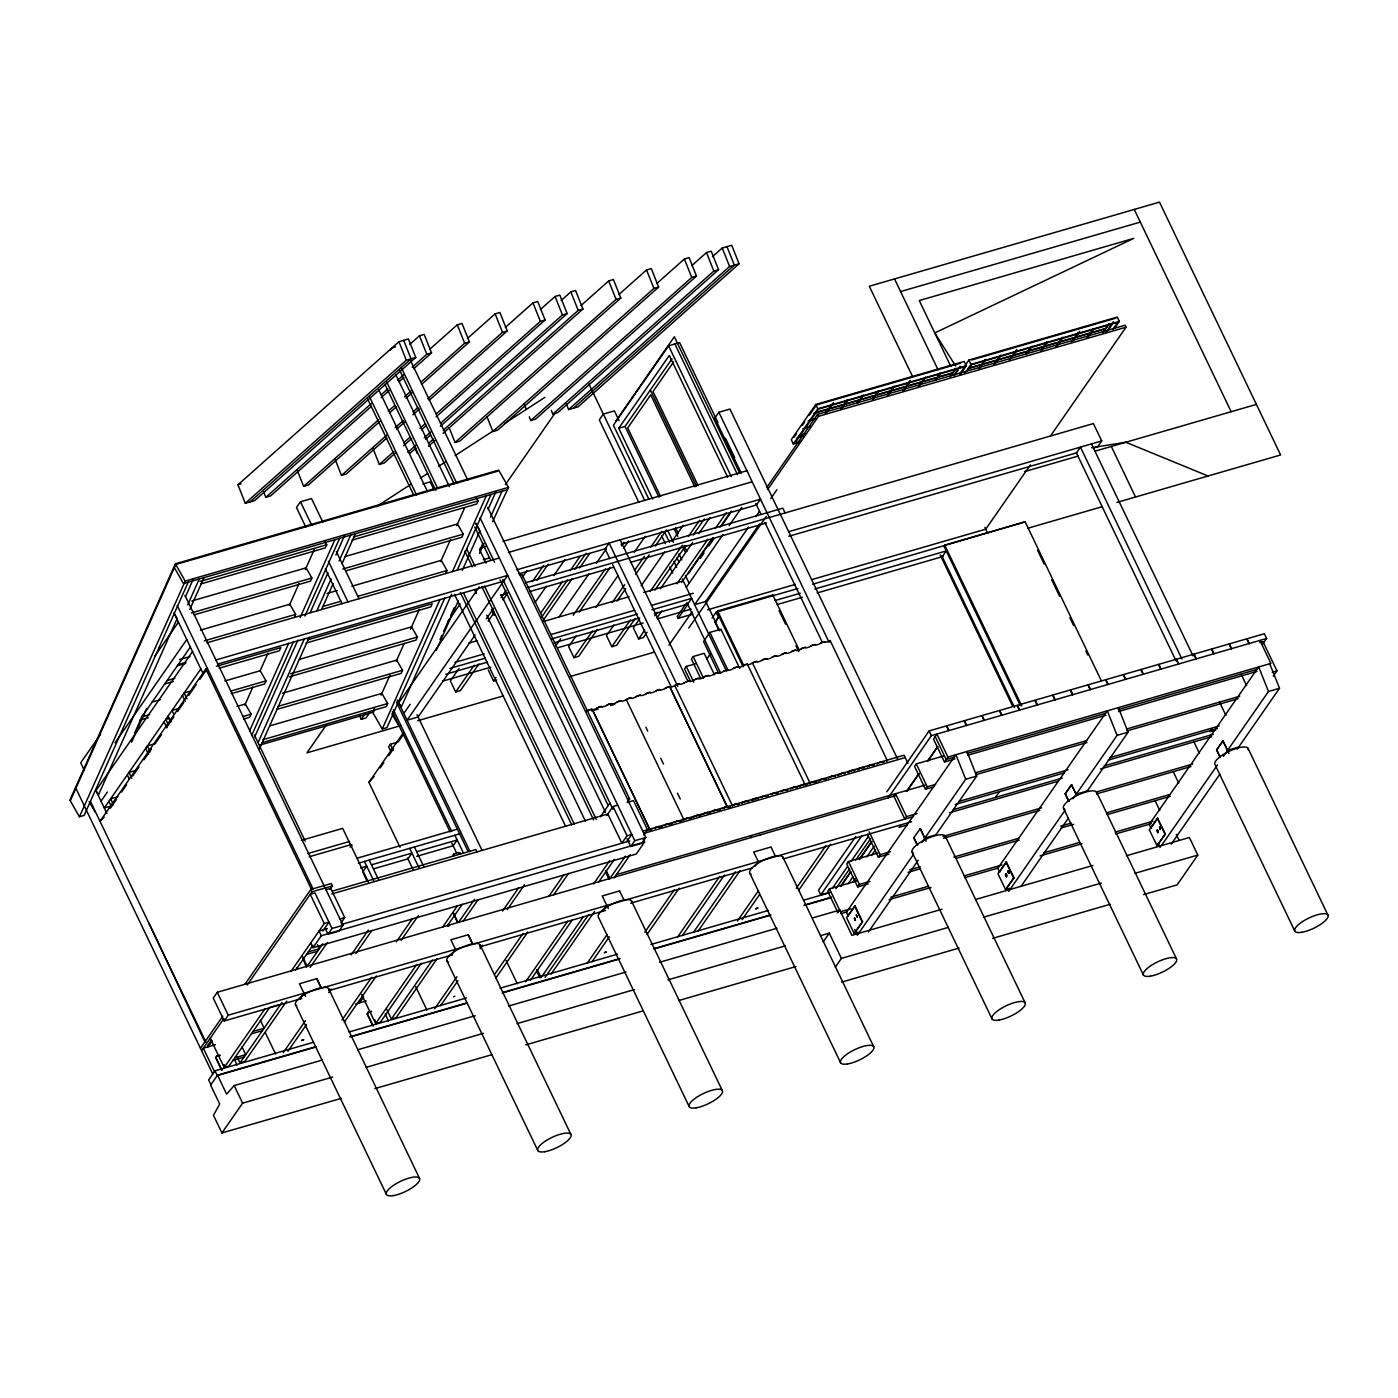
<?xml version="1.0" encoding="UTF-8"?>
<svg xmlns="http://www.w3.org/2000/svg" width="1398" height="1398" viewBox="0 0 1398 1398"><rect width="100%" height="100%" fill="white"/><g stroke="black" fill="none" stroke-linecap="round" stroke-linejoin="round"><path stroke-width="1.5" d="M375.415 1021.099L374.734 1019.754M296.935 968.22L296.97 969.286L296.726 968.29M457.391 922.296L453.267 913.034M599.707 881.037L599.899 880.95M608.899 878.538L605.631 870.744M760.355 834.833L760.372 834.99M1159.571 826.9L1160.025 829.538L1160.235 826.969M306.075 965.703L306.162 966.63L302.824 958.504M448.478 925.563L448.321 924.34M750.936 837.35L751.163 836.633M221.758 1070.291L215.851 1057.971L216.585 1056.276L220.133 1055.245M215.851 1057.971L216.585 1056.276M372.305 1024.647L367.255 1014.092L367.989 1012.397L371.536 1011.366M367.255 1014.092L367.989 1012.397M453.756 854.003L452.847 856.1L453.756 854.003L458.684 852.57L460.868 853.619L458.684 852.57M605.019 810.298L604.251 812.203L605.159 810.106M608.899 878.853L605.509 870.902M751.233 837.594L750.936 836.633M69.9 800.128L175.344 563.813L498.649 470.112M492.55 521.751L508.523 487.36L499.051 470.811L175.746 564.512L70.302 800.827L79.424 816.764L84.16 815.401L188.206 582.215M79.424 816.764L185.218 581.079L508.523 487.36M185.34 596.929L193.291 579.139M187.699 604.915L199.25 578.999M134.61 733.094L142.613 715.164M189.761 609.528L203.986 577.636M131.604 742.181L146.633 708.489M244.825 705.116L252.828 687.187M259.941 671.232L267.944 653.303M289.299 605.474L299.067 583.543M305.306 569.598L314.201 549.659M237.013 706.409L245.314 703.998L251.133 714.151L249.735 717.261L243.497 719.079M224.833 680.983L260.168 670.743L265.969 680.896L264.572 684.006L231.334 693.653M294.262 617.497L295.642 614.369L289.84 604.233L200.491 630.131M191.806 600.983L306.075 567.85L311.876 578.003L310.496 581.114L194.13 614.84M324.79 541.358L326.73 544.748L325.332 547.859L200.665 583.997M249.508 731.032L288.635 643.342M300.203 617.427L334.891 539.698M251.57 735.645L293.37 641.962M304.921 616.046L339.609 538.317M254.698 736.903L297.931 640.039M310.286 612.359L327.918 572.813M335.87 555.023L344.694 535.259M258.158 742.408L304.397 638.764M316.857 610.856L331.081 578.964M339.085 561.035L350.653 535.119M259.329 749.013L309.133 637.401M321.592 609.493L333.143 583.578M342.038 563.656L355.389 533.756M374.297 708.769L372.707 712.368L259.941 745.047M374.874 709.066L373.091 713.05L382.231 729.005L386.949 727.642L444.774 598.082M381.095 695.121L389.99 675.182M396.228 661.237L404.232 643.307M410.453 629.345L419.348 609.423M440.685 561.577L450.471 539.663M456.692 525.7L464.695 507.771M269.692 725.894L381.881 693.373L387.683 703.526L386.302 706.637L261.636 742.775M282.448 693.233L396.717 660.118L402.537 670.271L401.139 673.382L276.472 709.52M299.364 659.384L411.554 626.863L417.373 636.999L415.975 640.127L289.229 676.859M445.665 573.617L447.045 570.489L441.244 560.353L351.894 586.234M345.271 556.491L457.478 523.97L463.28 534.123L461.899 537.234L345.533 570.961M476.194 497.478L478.116 500.868L476.735 503.979L352.069 540.117M382.231 729.005L440.038 599.445M452.48 571.555L486.277 495.818M457.216 570.174L491.013 494.438M488.147 509.169L496.08 491.38M451.659 594.202L401.261 707.161L397.382 700.398M462.284 570.419L479.968 530.786L476.089 524.023M490.488 517.155L502.057 491.24M440.073 639.358L441.855 635.374M443.638 631.372L448.968 619.419M450.75 615.435L454.315 607.466M480.108 549.659L482.764 543.682M436.176 650.454L458.282 600.913M479.514 553.346L483.935 543.438M854.597 917.857C857.096 923.047 852.431 915.271 855.489 920.478M855.209 920.461L854.37 917.944M1005.878 874.1L1006.543 876.563L1006.001 873.977M1008.168 870.797L1009.024 873.313L1008.308 870.674M1158.278 830.779L1157.02 830.202L1157.754 832.526M100.516 734.334L80.717 762.836L84.422 770.56M154.933 655.994L178.42 622.18M115.02 742.827L186.755 639.55M390.164 350.409L391.894 347.927L395.564 346.861M142.142 716.475L190.373 647.029M95.955 790.569L192.505 651.573M322.816 522.118L311.527 498.562L300.483 501.76L296.463 507.544L305.865 527.186M101.04 801.176L107.349 792.072M200.84 668.943L104.291 807.957L111.648 805.825M207.411 668.489L205.838 668.943L100.097 821.185L104.151 817.148M110.372 808.201L116.593 799.237M121.574 792.072L126.554 784.907M132.775 775.96L138.996 766.995M143.977 759.83L151.438 749.083M155.161 743.719L161.382 734.771M166.362 727.607L173.824 716.859M177.563 711.477L183.785 702.53M188.765 695.365L196.227 684.618M199.949 679.236L206.17 670.289M148.939 923.152L204.964 1042.104M326.433 724.793L306.948 752.84L401.034 725.562M505.36 484.669L554.884 413.371M359.478 715.654L361.261 719.341L364.965 713.994M369.701 712.631L365.979 717.96L361.261 719.341M447.762 621.761L460.134 603.971M398.762 702.81L479.217 586.968M403.83 713.399L410.156 704.295M896.258 795.479L217.267 992.283L213.247 998.067L224.222 1020.977L301.758 998.504M397.714 742.146L390.357 744.278L388.627 746.759L390.496 750.691M615.732 421.148L674.343 336.761L739.664 473.101M717.943 422.598L679.62 342.597L668.594 345.813L613.407 425.237L648.934 499.366M400.038 847.31L368.915 782.338L402.886 733.426L404.476 732.971L398.395 741.709M374.122 776.641L368.915 782.338M380.204 767.904L383.838 762.661M388.696 755.671L393.554 748.699M475.075 635.007L418.124 716.982L407.08 720.18L507.666 575.399L215.904 659.961M486.207 618.965L493.634 608.287M501.061 597.593L506.006 590.463M652.621 498.981L618.737 428.242L669.31 355.442L727.676 477.242M488.182 621.131L494.333 612.289M502.931 599.917L507.841 592.839M618.737 428.242L625.046 426.425L672.019 358.814M459.033 668.454L450.383 680.913L455.678 691.975L460.414 690.595L478.955 663.893M522.083 577.671L527.029 570.559M673.574 361.907L653.006 391.527L698.039 485.525M200.456 1048.308L222.771 1016.171M245.087 984.052L310.81 889.443L331.309 883.501L332.444 885.878L329.963 889.443M201.592 1050.667L223.907 1018.548M247.254 984.943L311.946 891.819L332.444 885.878M224.222 1020.977L228.241 1015.193L913.523 816.572M211.36 1040.252L207.62 1045.617L209.193 1045.162M208.057 1046.822L212.269 1040.759M455.678 691.975L474.219 665.273M532.341 581.62L543.455 565.596M537.059 580.24L548.191 564.215M535.207 602.293L546.338 586.286M553.748 575.609L564.879 559.584M313.467 1042.279L214.977 1070.833L208.652 1079.938L210.923 1084.673M316.035 1046.613L217.529 1075.167L210.626 1085.093L219.713 1104.053L213.457 1115.307L221.915 1132.957L341.339 1098.339M210.207 1038.26L224.222 1067.495L264.956 1008.849M290.889 971.523L324.231 923.536L328.949 922.156L322.781 931.051M488.234 669.939L493.529 681.001L496.01 677.436M540.519 613.355L562.765 581.323M570.192 570.646L580.065 556.404M362.711 871.985L366.73 866.201L360.667 867.966M295.625 970.142L312.907 945.258M541.533 617.322L567.501 579.943M574.91 569.266L586.042 553.259M310.723 942.968L312.995 947.722L321.33 935.716L644.618 841.998L643.115 838.852M542.564 621.289L572.236 578.58M579.646 567.903L589.537 553.66M325.14 928.394L327.953 934.266L331.99 928.482L343.017 925.284L184.938 595.321M237.188 1057.08L239.984 1062.917L281.977 1002.488M306.651 966.944L322.711 943.842M286.695 1001.125L244.72 1061.554L239.984 1062.917M310.164 967.346L327.447 942.462M341.025 922.925L344.729 917.577L330.714 888.359L325.979 889.722M343.017 925.284L338.998 931.068L327.953 934.266M559.252 616.658L588.925 573.931M596.334 563.254L606.225 549.012M299.923 999.046L304.013 993.139M316.822 978.635L321.295 988.229L316.822 978.635L299.399 983.773L305.533 996.302M573.197 615.26L605.351 568.986M621.411 545.849L623.892 542.284M555.688 645.928L560.633 638.799M579.174 612.114L610.07 567.605M623.683 548.033L628.628 540.904M897.691 759.219L729.913 409.055L718.869 412.253L714.85 418.054L741.237 473.136M221.915 1132.957L242.605 1103.162L332.689 1077.054M283.252 1052.642L305.463 1020.645M351.143 954.886L368.425 930.002M576.081 635.95L568.654 646.627L573.966 657.689L578.702 656.309L597.243 629.607M595.863 607.466L618.108 575.434M634.185 552.28L645.317 536.273M287.971 1051.261L306.494 1024.612M328.722 992.615L331.186 989.068M355.878 953.506L371.92 930.404M573.966 657.689L592.507 630.987M612.289 602.503L624.644 584.714M634.535 570.471L644.426 556.229M650.612 547.334L661.743 531.31M617.025 601.14L625.675 588.68M635.566 574.438L649.161 554.866M655.347 545.954L666.479 529.947M613.932 624.976L606.505 635.653L611.817 646.715L616.535 645.334L635.094 618.65M641.123 585.814L664.627 552M672.036 541.323L683.168 525.299M342.038 1019.981L371.658 977.324M396.35 941.78L412.41 918.678M344.292 1022.165L376.394 975.961M401.086 940.417L418.369 915.533M359.443 1002.943L363.672 996.861M611.817 646.715L630.358 620.013M650.14 591.529L682.276 545.255M688.463 536.36L699.594 520.336M654.876 590.166L685.771 545.674M693.198 534.98L704.33 518.973M639.498 618.982L633.329 627.877L638.624 638.938L643.36 637.575L647.064 632.228M660.52 588.715L692.674 542.441M698.843 533.547L709.974 517.522M638.624 638.938L644.81 630.044M654.701 615.802L657.165 612.237M676.947 583.77L707.86 539.261M715.269 528.584L726.401 512.577M656.955 617.986L661.901 610.874M681.682 582.389L712.596 537.898M720.005 527.221L731.137 511.196M361.61 994.38L375.625 1023.616L416.587 964.637M442.659 927.101L457.548 905.659M688.393 573.634L713.067 538.108M721.7 525.683L731.573 511.476M700.398 558.274L704.015 553.049M708.856 546.076L713.696 539.121M421.322 963.257L380.361 1022.235L375.625 1023.616M447.395 925.738L462.284 904.279M686.331 587.3L723.046 534.438M729.162 525.613L741.849 507.369M960.111 374.612L966.228 365.804L964.148 361.453L815.75 404.459L791.268 439.706L793.348 444.057L799.621 442.24M388.434 1021.012L385.254 1013.917M457.6 921.649L453.389 912.859M794.064 437.294L796.441 433.887M802.347 425.359L804.724 421.951M809.459 415.136L815.366 406.626M386.722 1009.304L391.388 1019.037L432.366 960.059M458.422 922.54L474.569 899.298M793.348 444.057L817.83 408.81L966.228 365.804M437.085 958.696L396.123 1017.674L391.388 1019.037M463.157 921.16L478.064 899.718M685.929 603.849L677.226 616.361L678.17 618.335L692.814 614.089M766.628 487.657L817.533 414.367L1125.058 325.227L1126.019 327.202L1050.265 436.246M678.17 618.335L688.113 604.041M767.572 489.632L818.477 416.342L1126.019 327.202M825.239 413.528L828.263 409.177L813.531 413.441M831.583 404.406L828.542 408.758L815.663 412.497M826.026 413.301L829.049 408.932L843.78 404.669L840.757 409.02M833.365 402.729L829.346 408.531L844.077 404.249L847.101 399.898M451.257 955.253L455.416 949.259L450.872 939.788L468.225 934.755L472.769 944.227L468.225 934.755M748.507 527.151L694.649 604.67L705.693 601.472L759.551 523.935M755.846 516.578L759.516 511.284M668.96 645.107L692.097 611.817M770.717 498.614L776.886 489.754M688.777 627.999L766.296 516.404M841.544 408.793L844.567 404.441L859.316 400.178L857.289 403.078M846.873 401.121L844.864 404.022L859.595 399.758L862.618 395.407M434.638 1008.762L456.866 976.765M502.546 911.007L518.588 887.887M858.075 402.851L860.102 399.95L874.833 395.669L872.806 398.57M863.405 395.18L860.382 399.531L875.113 395.25L878.136 390.898M440.615 1005.616L457.897 980.732M480.108 948.735L482.59 945.17M507.282 909.626L524.565 884.742M712.089 618.021L716.108 612.219L797.909 588.506M799.114 649.843L772.814 594.954L717.611 610.961L716.894 611.992L743.194 666.881M715.357 621.306L718.38 616.972L716.108 612.219M715.147 622.529L719.166 616.728M695.453 663.788L686.243 666.444L684.531 668.926L690.175 680.704M714.535 674.902L704.19 653.32L693.146 656.518L691.416 659L700.817 678.624M739.734 668.454L720.931 629.222L709.887 632.42L703.561 641.525L718.38 672.822A3.687 1.136 -25.6 0 0 713.906 674.116L713.33 674.5A3.757 1.153 -25.6 0 1 708.803 675.828L708.611 675.671A3.687 1.136 -25.6 0 0 704.19 676.929L703.613 677.314A3.757 1.153 -25.6 0 1 699.087 678.642M872.597 399.793L875.62 395.442L890.351 391.178L887.328 395.529M878.94 390.671L875.899 395.022L890.648 390.758L893.672 386.407M888.114 395.302L891.138 390.951L905.869 386.669L902.846 391.021M894.458 386.18L891.435 390.531L906.166 386.267L910.203 380.448M706.567 659.349L710.201 654.124M600.336 816.869L609.93 803.046M494.665 974.319L523.062 933.445M548.995 896.118L563.813 874.799M606.837 815.436L613.023 806.524L617.741 805.161M495.696 978.285L527.797 932.064M553.713 894.755L568.532 873.418M903.632 390.793L906.655 386.442L921.404 382.178L918.381 386.53M909.976 381.671L906.952 386.023L921.684 381.759L923.694 378.858M627.16 802.557L629.624 799.009L522.101 574.578L520.126 575.155M772.098 596.002L772.814 594.954M920.164 384.852L922.191 381.951L936.922 377.67L934.913 380.571M925.493 377.18L922.47 381.532L937.202 377.268L940.225 372.899M935.699 380.343L937.709 377.443L952.44 373.179M941.029 372.672L937.988 377.041L952.737 372.759M525.631 981.745L567.675 921.212M593.643 883.833L609.703 860.679M622.075 842.889L627.02 835.759L631.756 834.396L626.811 841.509M530.366 980.365L572.394 919.832M598.361 882.453L614.438 859.316M953.995 375.101L960.216 366.136M954.345 375.538L958.032 370.26M536.657 970.037L539.855 977.849M540.03 977.062L536.535 970.195M627.003 838.66L630.76 846.506L634.779 840.705L645.824 837.507L487.727 507.544M965.197 365.367L968.884 360.072L1117.264 317.066L1119.361 321.418L1114.468 328.46M959.727 373.878L964.707 366.713L818.546 409.072L794.885 443.149L801.141 441.331M541.393 977.167L583.438 916.634M609.406 879.255L625.483 856.118M545.08 977.289L588.593 914.659M614.141 877.892L630.218 854.737M643.814 835.165L647.519 829.818L633.521 800.582L628.785 801.963M964.847 373.249L970.963 364.424L1119.361 321.418M966.944 371.501L971.68 364.686L1117.841 322.326L1112.843 329.509M645.824 837.507L641.804 843.309L630.76 846.506M551.057 974.126L594.569 911.496M644.618 841.998L636.282 854.003L312.995 947.722M979.369 367.691L981.396 364.791L968.499 368.53M984.699 360.02L981.676 364.371L968.779 368.111M602.73 911.269L606.819 905.38M979.159 368.915L982.182 364.563L996.914 360.282L993.891 364.633M985.485 359.793L982.462 364.144L997.193 359.88L1000.217 355.511M619.559 890.98L624.172 900.347M994.677 364.406L997.7 360.055L1012.432 355.791L1009.408 360.142M1001.02 355.284L997.98 359.636L1012.729 355.372L1016.748 349.57M587.265 963.1L607.029 934.668M592.001 961.737L609.283 936.852M1011.208 358.465L1013.218 355.564L1027.949 351.282L1025.94 354.183M1016.538 350.793L1013.515 355.144L1028.246 350.881L1030.256 347.962M1026.726 353.956L1028.753 351.055L1043.485 346.791L1041.458 349.692M1032.056 346.285L1029.033 350.653L1043.764 346.372L1046.787 342.021M1041.248 350.915L1044.271 346.564L1059.002 342.283L1055.979 346.652M1047.574 341.794L1044.551 346.145L1059.282 341.881L1062.305 337.512M644.827 932.221L674.448 889.565M647.082 934.406L679.183 888.202M1056.766 346.407L1059.789 342.056L1074.52 337.792L1071.497 342.143M1063.109 337.285L1060.086 341.654L1074.817 337.372L1077.841 333.021M1072.283 341.916L1075.307 337.565L1090.038 333.283L1087.015 337.652M1079.64 331.343L1075.604 337.145L1090.335 332.881L1093.358 328.53M1087.819 337.425L1090.842 333.056L1105.573 328.792L1103.546 331.693M1093.131 329.753L1091.122 332.654L1105.853 328.373L1108.876 324.021M1101.222 680.599L1025.153 521.821L944.716 545.133L944 546.164L1020.418 705.693M677.698 936.905L719.673 876.476M942.252 556.701L946.271 550.917M682.416 935.524L724.391 875.096M1103.144 332.724L1108.981 324.004M1105.87 332.514L1113.35 321.75M1107.478 331.151L1112.371 324.109M693.46 932.326L735.435 871.898M698.196 930.963L740.171 870.517M1030.413 464.852L985.712 529.195L812.063 579.523M755.13 865.939L758.223 861.5L753.679 852.011L771.032 846.978L775.488 856.572M737.428 921.002L758.415 890.788M742.163 919.622L759.446 894.737M1025.153 521.821L812.587 584.259M527.745 587.527L1093.393 423.577L1101.729 440.947L1097.692 446.748L1093.533 447.954M796.231 888.342L825.851 845.685M798.485 890.526L830.587 844.322M855.786 836.493L818.494 890.177L820.766 894.912L830.395 892.116M886.856 791.757L929.128 730.909L946.463 725.877L948.735 730.612M820.766 894.912L861.78 835.864M887.887 798.275L931.4 735.645L1266.623 638.484L1264.351 633.731L1246.999 638.764L1249.27 643.499M856.729 880.932L829.468 888.848L827.738 891.33L837.804 912.335M877.804 853.025L848.429 861.535L846.716 864.016L857.69 886.926L868.175 883.886M943.51 756.003L916.249 763.902L914.519 766.384L925.511 789.293L933.899 786.864M832.352 888.307L847.275 866.847M850.998 861.465L868.403 836.423M835.847 888.726L849.512 869.049M855.733 860.102L870.639 838.625M840.6 886.315L850.543 871.985M859.246 859.473L871.67 841.579M906.481 791.46L918.905 773.566M927.608 761.036L937.551 746.724M840.897 886.227L850.84 871.915M859.543 859.386L871.968 841.491M906.778 791.373L919.202 773.478M927.905 760.949L937.848 746.637M848.132 883.746L853.095 876.581M866.777 856.904L874.222 846.157M852.85 882.365L855.349 878.783M871.496 855.524L875.235 850.159M857.69 886.926L859.421 884.445L869.906 881.404M867.407 834.239L878.381 857.149L880.111 854.667L890.596 851.627M900.801 824.872L899.071 827.354L907.459 824.925M906.533 816.607L904.821 819.088L893.846 796.178L895.559 793.697L906.533 816.607L917.036 813.566M925.511 789.293L927.224 786.812L935.611 784.383M947.914 757.034L936.94 734.125L933.497 739.088L944.471 761.997L947.914 757.034L1270.922 663.403L1259.947 640.494M823.195 941.868L829.276 933.113L841.386 958.399L835.305 967.154M855.663 931.627L862.566 921.684L854.999 905.887L846.559 917.595L854.126 933.392L858.075 932.239M848.097 915.812L854.999 905.887M917.403 845.318L913.768 837.734L920.286 828.577L924.829 838.066M854.126 933.392L862.566 921.684M913.401 854.528L857.376 935.175L854.632 929.443M921.666 842.61L965.686 779.245L976.73 776.047L966.909 751.442M868.403 931.977L918.206 860.277M935.646 835.183L976.73 776.047M995.411 797.454L999.448 791.652M1007.067 887.73L1013.969 877.804L1006.385 862.007L997.945 873.698L1005.529 889.512L1009.461 888.359M999.5 871.933L1006.385 862.007M1068.806 801.438L1065.171 793.854L1071.497 784.75L1076.233 794.169M1065.171 793.854L1071.689 784.697M1005.529 889.512L1013.969 877.804M1064.787 810.63L1008.779 891.295L1006.944 887.468M1073.07 798.73L1117.089 735.365L1128.116 732.15L1118.313 707.563M1021.064 886.297L1068.369 818.197M1087.032 791.303L1128.116 732.15M1262.901 643.849L1266.623 638.484M1211.979 728.777L1209.969 731.661L1215.491 730.071M1157.404 818.232L1149.348 829.818L1156.932 845.615L1165.373 833.924L1157.404 818.232L1164.971 834.047M1150.904 828.053L1157.789 818.127M1220.209 757.559L1216.575 749.975L1222.883 740.87L1227.636 750.289M1216.575 749.975L1223.093 740.818M1273.246 676.178L1276.968 670.83L1262.953 641.612L1259.808 642.521M1158.47 843.85L1165.373 833.924M1161.423 845.615L1217.448 764.968M1223.407 756.353L1268.493 691.468L1279.52 688.27L1269.716 663.683M1171.209 844.217L1219.772 774.3M1237.195 749.206L1279.52 688.27M1126.491 855.733L1189.383 837.507L1197.806 855.087L1177.116 884.882L1143.581 894.598M448.024 926.192L449.527 925.284M454.839 996.145L453.616 996.791M322.187 1060.068L234.182 1085.582L226.616 1094.127L217.529 1075.167M837.262 912.894L839.779 910.046L851.889 935.332L942.025 909.207M448.304 926.018L449.37 925.371M1008.779 873.401C1011.191 869.399 1004.935 871.793 1009.181 873.278M1006.49 876.703L1007.014 874.991L1005.774 874.065M1157.404 830.097L1157.719 832.859L1157.352 830.237M237.94 484.809L398.937 341.724L408.408 338.98L415.765 357.451L254.768 500.554L245.297 503.28L237.94 484.809L241.085 483.9M409.684 344.45L419.435 335.782L424.171 334.402L431.545 352.89L413.651 368.792M245.297 503.28L406.311 360.195L415.765 357.451M250.032 501.917L411.047 358.832L403.673 340.343M429.64 349.378L457.286 324.808L462.022 323.427L469.396 341.916L422.231 383.838M263.593 491.799L265.795 497.339L371.519 403.393M381.27 394.725L387.77 388.941M397.539 380.273L404.039 374.489M412.165 367.272L426.809 354.253L431.545 352.89M371.361 406.364L270.53 495.975L265.795 497.339M381.13 397.696L389.256 390.461M399.007 381.794L403.9 377.46M467.491 338.403L495.137 313.834L499.872 312.47L507.247 330.942L429.169 400.317M297.023 469.745L303.646 486.382L378.456 419.889M388.225 411.222L394.725 405.437M404.494 396.77L410.995 390.986M420.746 382.318L464.66 343.279L469.396 341.916M379.941 421.41L308.381 485.001L303.646 486.382M389.692 412.742L396.211 406.958M405.962 398.29L412.462 392.506M505.342 327.429L532.988 302.859L537.723 301.496L545.098 319.967L436.124 416.814M334.873 458.771L341.496 475.407L387.036 434.935M395.162 427.701L403.306 420.483M413.057 411.816L417.932 407.465M427.701 398.797L502.511 332.322L507.247 330.942M386.897 437.906L346.232 474.027L341.496 475.407M396.648 429.221L404.773 422.004M412.917 414.769L419.417 408.985M540.432 309.465L555.076 296.463L559.812 295.1L567.169 313.571L440.318 426.303M561.087 300.57L570.838 291.885L575.574 290.522L582.949 309.01L443.079 433.293M372.724 447.797L379.347 464.433L393.991 451.432M403.742 442.747L410.243 436.98M420.012 428.295L424.887 423.961M436.281 413.843L540.362 321.348L545.098 319.967M395.459 452.952L384.083 463.07L379.347 464.433M403.603 445.717L411.728 438.483M421.48 429.815L426.373 425.481M407.936 452.253L416.062 445.018M424.206 437.801L430.706 432.017M440.457 423.349L562.433 314.952L567.169 313.571M409.422 453.773L415.922 447.989M425.674 439.322L430.549 434.988M581.044 305.498L608.689 280.928L613.425 279.548L620.799 298.036L459.785 441.121L455.049 442.484L449.16 427.701M428.592 443.341L433.467 439.007M443.218 430.339L578.213 310.373L582.949 309.01M428.435 446.312L434.935 440.527M618.895 294.524L646.54 269.954L651.276 268.573L658.65 287.062L497.636 430.147L492.9 431.528L487.011 416.744M455.049 442.484L616.064 299.399L620.799 298.036M656.745 283.549L684.391 258.979L689.127 257.616L696.484 276.088L535.486 419.173L530.751 420.553L529.283 416.849M492.9 431.528L653.914 288.425L658.65 287.062M691.835 265.585L706.479 252.584L711.198 251.203L718.572 269.692L557.557 412.777L552.822 414.158L551.354 410.453M712.491 256.673L722.242 248.005L731.713 245.262L739.07 263.75L578.056 406.835L568.602 409.579L566.382 404.039M530.751 420.553L691.765 277.468L696.484 276.088M552.822 414.158L713.836 271.055L718.572 269.692M568.602 409.579L729.616 266.494L739.07 263.75M573.337 408.199L734.334 265.113L726.977 246.642M651.765 829.503A3.687 1.136 -25.6 0 1 649.878 829.661L592.228 709.485A3.687 1.136 -25.6 0 0 587.719 710.691L587.125 711.075A3.757 1.153 -25.6 0 1 586.304 711.547M649.93 829.643L592.385 709.555A3.757 1.153 -25.6 0 0 596.876 708.262L597.435 707.877A3.687 1.136 -25.6 0 1 601.839 706.602L602.101 706.741M596.876 708.262L597.453 707.877A3.617 1.118 -25.6 0 1 601.839 706.602M607.169 705.064L606.505 705.466A3.757 1.153 -25.6 0 1 602.049 706.759M630.987 698.144A3.687 1.136 -25.6 0 0 626.531 699.437L625.937 699.821A3.757 1.153 -25.6 0 1 621.481 701.132L621.219 700.992A3.687 1.136 -25.6 0 0 616.815 702.25L616.221 702.635A3.757 1.153 -25.6 0 1 611.712 703.963L611.503 703.806A3.617 1.118 -25.6 0 0 607.116 705.081A3.687 1.136 -25.6 0 1 611.555 703.771L611.817 703.91M645.404 694.194A3.757 1.153 -25.6 0 1 640.861 695.522L640.651 695.365A3.687 1.136 -25.6 0 0 636.247 696.623L635.653 697.008A3.757 1.153 -25.6 0 1 631.145 698.336M645.369 694.194L645.981 693.81A3.687 1.136 -25.6 0 1 650.419 692.517L650.629 692.674M660.136 689.703A3.687 1.136 -25.6 0 0 655.679 690.996L655.085 691.381A3.757 1.153 -25.6 0 1 650.577 692.709L650.367 692.552A3.617 1.118 -25.6 0 0 645.981 693.81M664.801 688.567L665.413 688.183A3.687 1.136 -25.6 0 1 669.852 686.872A3.757 1.153 -25.6 0 0 674.552 685.754L675.077 685.387A3.687 1.136 -25.6 0 1 679.515 684.076L679.725 684.234M684.181 682.94L684.793 682.574A3.687 1.136 -25.6 0 1 689.231 681.263L689.441 681.42A3.757 1.153 -25.6 0 0 693.915 680.144L694.509 679.743A3.687 1.136 -25.6 0 1 698.948 678.449M737.812 667.178A3.687 1.136 -25.6 0 0 733.338 668.471L732.762 668.856A3.757 1.153 -25.6 0 1 728.236 670.184L728.043 670.026A3.687 1.136 -25.6 0 0 723.622 671.285L723.046 671.687A3.757 1.153 -25.6 0 1 718.52 672.997L718.327 672.84A3.617 1.118 -25.6 0 0 713.941 674.116M747.528 664.365A3.687 1.136 -25.6 0 0 743.054 665.658L742.478 666.042A3.757 1.153 -25.6 0 1 737.969 667.37M752.141 663.246L752.753 662.862A3.687 1.136 -25.6 0 1 757.174 661.569L757.384 661.726M752.753 662.862A3.617 1.118 -25.6 0 1 757.122 661.604L757.332 661.761A3.757 1.153 -25.6 0 0 761.875 660.433L762.434 660.048A3.687 1.136 -25.6 0 1 766.89 658.755L767.1 658.912M761.875 660.433L762.469 660.048A3.617 1.118 -25.6 0 1 766.838 658.79M786.532 653.268L786.27 653.146A3.687 1.136 -25.6 0 0 781.866 654.404L781.29 654.806A3.757 1.153 -25.6 0 1 776.764 656.116L776.554 655.959A3.687 1.136 -25.6 0 0 772.15 657.235L771.574 657.619A3.757 1.153 -25.6 0 1 767.048 658.947M805.964 647.641L805.702 647.519A3.687 1.136 -25.6 0 0 801.299 648.777L800.722 649.161A3.757 1.153 -25.6 0 1 796.196 650.489L796.039 650.297A3.687 1.136 -25.6 0 0 791.583 651.59L791.006 651.975A3.757 1.153 -25.6 0 1 786.48 653.303M825.187 641.857A3.687 1.136 -25.6 0 0 820.731 643.15L820.154 643.534A3.757 1.153 -25.6 0 1 815.628 644.862L815.418 644.705A3.687 1.136 -25.6 0 0 811.015 645.963L810.438 646.348A3.757 1.153 -25.6 0 1 805.912 647.676M830.185 640.529L829.87 640.721A3.757 1.153 -25.6 0 1 825.344 642.049M654.998 827.983L654.98 827.966A3.687 1.136 -25.6 0 1 659.437 826.672M664.05 825.554L664.714 825.169A3.687 1.136 -25.6 0 1 669.153 823.859L669.362 824.016A3.687 1.136 -25.6 0 0 672.054 823.579M673.766 822.74L674.43 822.339A3.617 1.118 -25.6 0 1 678.816 821.08A3.687 1.136 -25.6 0 0 674.343 822.356M683.482 819.927L684.094 819.543A3.687 1.136 -25.6 0 1 688.532 818.249L688.742 818.407A3.687 1.136 -25.6 0 0 691.486 817.952M693.198 817.114L693.81 816.729A3.687 1.136 -25.6 0 1 698.249 815.436L698.458 815.593A3.687 1.136 -25.6 0 0 701.202 815.121M702.914 814.3L703.526 813.916A3.687 1.136 -25.6 0 1 707.965 812.605L708.174 812.762A3.687 1.136 -25.6 0 0 710.918 812.308M712.631 811.469L713.242 811.102A3.687 1.136 -25.6 0 1 717.681 809.791M722.347 808.656L722.958 808.289A3.687 1.136 -25.6 0 1 727.397 806.978L727.607 807.135A3.687 1.136 -25.6 0 0 730.298 806.698M732.01 805.86L732.622 805.475A3.687 1.136 -25.6 0 1 737.043 804.182L737.253 804.339A3.687 1.136 -25.6 0 0 739.158 804.182M741.726 803.046L742.338 802.662A3.687 1.136 -25.6 0 1 746.759 801.369M751.442 800.233L752.054 799.848A3.687 1.136 -25.6 0 1 756.475 798.555L756.685 798.712A3.687 1.136 -25.6 0 0 758.59 798.538M761.159 797.419L761.77 797.035A3.687 1.136 -25.6 0 1 766.191 795.724L766.401 795.881A3.687 1.136 -25.6 0 0 768.306 795.724M770.875 794.588L771.486 794.221A3.687 1.136 -25.6 0 1 775.907 792.911L776.117 793.068A3.687 1.136 -25.6 0 0 778.022 792.911M780.591 791.775L781.202 791.408A3.617 1.118 -25.6 0 1 782.024 790.953M790.307 788.961L790.919 788.577A3.617 1.118 -25.6 0 1 791.74 788.14M801.456 785.327A3.617 1.118 -25.6 0 0 800.635 785.763L800.023 786.148A3.687 1.136 -25.6 0 1 799.184 786.602M814.719 781.674A3.687 1.136 -25.6 0 0 810.263 782.967L809.669 783.352A3.757 1.153 -25.6 0 1 808.9 783.806M818.564 780.993A3.757 1.153 -25.6 0 0 819.42 780.538L819.979 780.136A3.687 1.136 -25.6 0 1 824.436 778.843L824.645 779.001A3.757 1.153 -25.6 0 0 826.515 778.878M819.42 780.538L819.997 780.154A3.617 1.118 -25.6 0 1 824.383 778.878M834.152 776.03A3.687 1.136 -25.6 0 0 829.696 777.323L829.101 777.707A3.757 1.153 -25.6 0 1 828.28 778.179M844.077 773.374L843.815 773.251A3.687 1.136 -25.6 0 0 839.412 774.509L838.817 774.894A3.757 1.153 -25.6 0 1 837.996 775.366M853.584 770.403A3.687 1.136 -25.6 0 0 849.128 771.696L848.534 772.08A3.757 1.153 -25.6 0 1 847.712 772.552M864.593 767.799A3.757 1.153 -25.6 0 1 863.457 767.782L863.248 767.624A3.687 1.136 -25.6 0 0 858.844 768.883L858.25 769.267A3.757 1.153 -25.6 0 1 857.428 769.739M873.016 764.776A3.687 1.136 -25.6 0 0 868.56 766.069L867.966 766.454A3.757 1.153 -25.6 0 1 867.144 766.925M878.294 763.256L877.682 763.64A3.757 1.153 -25.6 0 1 876.861 764.094M376.394 506.688L411.187 484.11M420.344 478.168L427.683 473.415M438.657 466.268L445.997 461.515M455.154 455.573L495.451 429.431M504.608 423.489L544.888 397.347M448.216 925.092L448.356 924.393M665.413 688.183A3.617 1.118 -25.6 0 1 669.799 686.907L670.061 687.03M743.089 665.675A3.617 1.118 -25.6 0 1 747.476 664.399L747.738 664.522A3.757 1.153 -25.6 0 0 752.211 663.246M900.592 291.57L1140.314 222.09M422.843 484.04L430.217 481.891L433.974 489.754M506.792 489.877L183.488 583.578L174.348 567.64M199.984 581.481L326.73 544.748M353.449 536.989L478.116 500.868M816.554 404.913L960.618 363.165M971.767 359.933L1115.849 318.167M808.481 420.693L815.855 418.561M808.201 421.113L815.576 418.981M805.003 427.84L810.525 426.233M802.871 428.784L810.246 426.652M799.289 435.564L805.545 433.747M799.376 435.757L803.553 434.551M191.369 612.936L311.876 578.003M342.772 569.056L463.28 534.123M797.07 437.784L803.326 435.966M480.143 548.051L486.382 546.234M503.07 541.393L746.899 470.724M326.975 593.468L337.355 590.463M483.359 559.707L489.615 557.907M508.365 552.455L752.194 481.786M204.23 640.878L295.642 614.369M322.379 606.627L341.077 601.21M357.713 596.387L447.045 570.489M206.991 642.783L499.331 558.012M179.556 659.594L189.988 656.571M177.616 664.784L185.951 662.372M177.354 665.798L185.654 663.386M516.683 569.842L760.512 499.173L756.493 504.958L621.044 544.224M518.92 573.827L606.452 548.453M218.14 663.945L503.647 581.184M166.537 680.756L174.837 678.345M216.393 666.304L280.806 647.641L279.425 650.752L219.171 668.209M307.543 639.882L432.209 603.744L430.811 606.872L306.162 643.01M165.139 683.867L173.457 681.473M525.473 582.774L782.81 508.19L785.082 512.944M500.554 595.408L506.827 593.591M529.999 591.494L613.687 567.239M630.428 562.38L766.401 522.974M152.12 702.058L160.438 699.647M191.526 690.804L184.169 692.954L187 698.825M141.303 717.017L149.621 714.623M230.653 691.136L265.969 680.896M290.627 673.749L417.373 636.999M179.398 708.297L172.024 710.429L173.911 714.343M788.664 531.694L1101.729 440.947M139.922 720.145L148.223 717.733M788.822 536.273L1076.827 452.795M169.455 718.362L165.785 719.428L168.599 725.317M1024.507 471.615L1078.242 456.045M1094.774 451.239L1256.4 404.406M468.645 643.185L476.98 640.773M543.665 621.446L629.117 596.684M643.692 592.455L683.29 580.974M242.815 716.562L251.133 714.151M277.87 706.392L402.537 670.271M154.759 743.771L147.384 745.903L150.215 751.792M454.962 662.355L484.215 653.88M551.127 634.482L634.744 610.244M651.468 605.404L693.286 593.276M449.876 668.419L485.316 658.161M552 638.834L637.436 614.054M652.027 609.825L691.626 598.361L687.606 604.146L654.264 613.809M445.857 674.22L487.535 662.145M554.22 642.8L639.672 618.038M442.677 681.123L490.698 667.196M557.522 647.816L643.15 623.001M657.776 618.772L691.189 609.091M136.357 770.246L129 772.378L131.814 778.267M707.458 609.843L795.34 584.381M263.016 739.647L387.683 703.526M493.529 681.001L496.692 680.075M775.016 600.546L800.18 593.259M814.859 588.995L947.005 550.707M1027.757 528.269L1102.375 506.635M1116.88 502.424L1280.62 454.962L1159.484 202.133L869.294 286.241L912.579 376.569M777.271 604.513L802.452 597.226M817.131 592.962L942.968 556.491M117.974 796.72L110.617 798.852L113.43 804.741M417.757 720.721L503.472 695.872M570.367 676.475L653.984 652.237M591.738 710.97L598.029 709.136M610.594 705.501L614.788 704.277M301.339 840.355L342.685 828.367L368.443 882.155M307.682 853.601L349.605 841.456M309.203 856.764L351.125 844.619M356.787 858.285L457.338 829.136M358.395 863.213L459.61 833.872M371.466 864.82L411.938 853.095L407.919 858.879L373.511 868.857M416.674 851.714L457.163 839.988L453.127 845.773L416.709 856.345M627.65 799.586L629.624 799.009M332.707 891.015L475.809 849.547L476.945 851.906M331.763 893.986L607.85 813.968L621.848 843.204M339.994 918.958L344.729 917.577M642.8 831.198L904.069 755.235L908.018 763.448M643.884 833.348L905.205 757.594M327.394 928.552L319.059 930.981L321.33 935.716M341.636 924.428L629.834 840.897M954.589 757.087L946.201 759.516L935.21 736.606M967.171 753.435L1105.608 713.312M1118.19 709.66L1256.61 669.537M944.471 761.997L954.956 758.957M967.538 755.304L1105.975 715.182M1118.557 711.53L1256.994 671.407M1272.232 672.211L1276.968 670.83M308.259 951.951L319.303 948.735L317.416 944.821M306.546 954.432L317.573 951.234M616.413 874.606L924.934 785.187M975.472 772.832L1086.63 740.608M1126.491 729.057L1239.746 696.239M975.839 774.702L1087.015 742.495M1126.858 730.944L1238.016 698.72M619.629 890.876L602.206 895.996L608.34 908.543M958.976 801.404L1068.037 769.791M1109.995 757.629L1219.056 726.016M955.149 804.497L1064.227 772.884M1108.265 760.11L1217.343 728.498M278.953 1004.708L269.762 1007.381L228.957 1066.132L224.222 1067.495M329.002 990.605L452.655 954.782M479.898 946.883L605.631 910.43M630.778 903.143L752.316 867.913M783.754 858.809L911.601 821.744M953.226 809.687L1062.288 778.074M1104.245 765.912L1213.307 734.299M949.399 812.762L1058.478 781.15M1100.418 769.005L1211.594 736.781M920.286 828.577L926.14 841.281M913.768 837.734L917.595 845.266M253.09 1031.375L264.135 1028.177L260.377 1020.33M924.637 838.118L936.066 834.798M1087.469 790.919L1076.041 794.239L1071.497 784.75M1227.427 750.342L1238.873 747.039M251.36 1033.856L262.405 1030.658M215.414 1044.69L203.322 1048.185L214.523 1071.584M355.756 1004.009L366.206 1000.985M943.021 836.423L1041.597 807.852M1096.137 792.054L1192.616 764.077M878.381 857.149L888.866 854.108M943.405 838.293L1039.885 810.333M1096.521 793.924L1190.904 766.558M216.48 1056.451L220.028 1055.42M367.866 1012.571L371.414 1011.54M234.707 1057.849L245.733 1054.651L241.976 1046.805M232.977 1060.331L244.021 1057.133M349.098 1031.969L466.46 997.945M499.995 988.229L617.357 954.205M650.891 944.489L768.253 910.465M803.885 900.137L829.031 892.85M909.749 869.853L920.234 866.812M953.803 857.096L1018.81 838.241M1060.767 826.096L1071.252 823.055M1106.919 812.71L1169.829 794.483M908.036 872.335L920.618 868.7M956.267 858.355L1019.194 840.128M1061.134 827.966L1073.734 824.313M1107.286 814.58L1170.213 796.353M349.57 1036.897L466.932 1002.873M502.564 992.545L619.926 958.539M653.443 948.805L770.822 914.799M804.339 905.083L831.583 897.184M315.738 1047.032L217.249 1075.586L214.977 1070.833M351.37 1036.704L466.635 1003.292M502.266 992.964L619.629 958.941M655.26 948.613L770.525 915.201M804.06 905.485L831.303 897.586M357.818 1049.741L475.163 1015.734M508.68 1006.018L626.042 971.994M659.559 962.278L776.904 928.272M812.535 917.944L839.779 910.046M850.928 908.717L840.443 911.758L829.468 888.848M890.788 897.167L928.534 886.227M964.201 875.882L1001.947 864.943M1043.904 852.78L1079.553 842.452M1115.22 832.107L1152.966 821.168M840.827 913.628L847.118 911.811M889.058 899.648L931.016 887.485M964.568 877.769L998.137 868.036M1040.077 855.873L1082.035 843.71M1115.587 833.994L1151.236 823.649M366.224 1067.338L483.551 1033.314M517.085 1023.598L634.412 989.592M667.947 979.876L785.274 945.869M820.888 935.542L829.276 933.113M975.577 899.491L1092.956 865.449M374.856 1088.623L492.201 1054.599M525.718 1044.883L643.063 1010.876M678.677 1000.549L796.004 966.542M841.386 958.399L948.316 927.398M983.965 917.071L1101.362 883.047M1134.914 873.313L1197.806 855.087M841.666 982.112L959.08 948.071M992.615 938.355L1110.029 904.314M1006.158 873.942L1005.337 875.008L1006.333 876.738M1091.698 447.709L1125.809 442.24L1208.082 476.002M349.919 846.978L351.248 847.118L352.069 845.074M223.47 1064.629L224.431 1064.874M825.397 642.014L825.135 641.892A3.617 1.118 -25.6 0 0 820.766 643.15M796.196 650.489L795.986 650.332A3.617 1.118 -25.6 0 0 791.618 651.608M884.025 762.155A3.757 1.153 -25.6 0 1 882.889 762.137L882.732 761.945A3.617 1.118 -25.6 0 0 879.989 762.434M882.889 762.137L882.68 761.98A3.687 1.136 -25.6 0 0 879.115 762.801M873.226 764.933L872.964 764.793A3.617 1.118 -25.6 0 0 868.577 766.069M738.022 667.335L737.76 667.213A3.617 1.118 -25.6 0 0 733.373 668.489M853.794 770.56L853.531 770.438A3.617 1.118 -25.6 0 0 849.145 771.696M834.361 776.187L834.099 776.065A3.617 1.118 -25.6 0 0 829.713 777.34M699.157 678.607L698.895 678.484A3.617 1.118 -25.6 0 0 694.509 679.743M810.281 782.967A3.617 1.118 -25.6 0 1 814.667 781.692L814.929 781.832M805.265 784.628L805.056 784.47A3.687 1.136 -25.6 0 0 800.6 785.763M807.153 784.488A3.757 1.153 -25.6 0 1 805.213 784.662L804.951 784.505A3.617 1.118 -25.6 0 0 802.312 784.942M792.596 787.756A3.617 1.118 -25.6 0 1 795.287 787.319L795.549 787.441A3.687 1.136 -25.6 0 0 797.454 787.284M766.349 795.916L766.139 795.759A3.617 1.118 -25.6 0 0 761.77 797.035M631.197 698.301L630.935 698.179A3.617 1.118 -25.6 0 0 626.549 699.454M669.904 686.977L727.327 806.995A3.617 1.118 -25.6 0 0 722.958 808.289M698.406 815.611L698.196 815.453A3.617 1.118 -25.6 0 0 693.81 816.729M659.384 826.69L659.646 826.83A3.687 1.136 -25.6 0 0 662.337 826.393M659.594 826.865L659.332 826.725A3.617 1.118 -25.6 0 0 654.946 828M955.673 366.066L934.773 332.934L1133.743 238.376L919.255 300.553L950.815 366.416M391.912 713.801L397.993 724.426M175.746 564.512L185.218 581.079M174.261 613.477L177.162 618.545L98.454 794.938L95.553 789.87M89.105 801.561L95.204 812.203M1134.25 209.438L1231.166 411.711M1248.973 643.587L1246.701 638.851L1229.366 643.884L1231.638 648.62M1231.341 648.707L1229.069 643.971L1211.716 648.987L1213.988 653.74M1241.092 674.098L1246.579 685.562M1213.691 653.81L1211.419 649.074L1194.067 654.107L1196.339 658.842M1111.305 446.451L1135.525 497.024M1248.03 748.314L1327.908 915.026M1219.475 701.971L1225.889 715.339M1196.041 658.93L1193.77 654.194L1176.434 659.227L1178.706 663.963M1091.471 443.917L1193.053 655.924M1222.883 740.87L1228.947 753.505M1182.009 659.122L1080.427 447.115L1076.408 452.917L1176.102 660.992M1178.409 664.05L1176.137 659.297L1158.785 664.33L1161.056 669.083M1216.767 749.905L1220.402 757.489M1294.845 931.208L1214.967 764.496A18.419 5.662 -25.6 0 1 1230.782 750.516A18.419 5.662 -25.6 0 1 1248.222 749.852M1160.759 669.153L1158.488 664.417L1141.135 669.45L1143.407 674.186M1193.962 741.954L1199.449 753.4M1143.127 674.273L1140.855 669.537L1123.503 674.57L1125.774 679.306M1173.272 771.731L1178.759 783.195M1125.477 679.393L1123.206 674.64L1105.853 679.673L1108.125 684.408M968.884 360.072L970.963 364.424M1107.828 684.496L1105.556 679.76L1088.221 684.793L1090.475 689.529M1176.295 834.519L1179.056 840.285M1037.578 550.305L1044.149 564.023M1051.663 579.698L1059.562 596.177M1069.872 617.724L1073.629 625.553M1085.844 651.031L1087.714 654.946M1155.22 800.949L1159.798 810.49M894.528 278.918L938.058 369.771M1090.195 689.616L1087.924 684.88L1070.571 689.896L1072.843 694.649M1151.026 828.315L1149.191 824.488L1258.672 666.881L1268.493 691.468M1158.348 843.588L1160.165 847.415M1072.546 694.736L1070.274 689.983L1052.921 695.016L1055.193 699.751M984.856 527.413L987.652 533.25M1054.896 699.839L1052.624 695.103L1035.289 700.136L1037.561 704.872M1096.626 792.194L1176.504 958.906M1036.966 705.046L1034.695 700.311L1017.342 705.326L1019.614 710.079M1065.363 793.802L1068.998 801.386M944.716 545.133L1021.728 705.868M1019.317 710.167L1017.045 705.413L999.692 710.446L1001.964 715.182M1063.563 808.376L1143.442 975.105M941.85 555.88L1014.529 707.563M940.19 554.954L1012.501 705.885M1001.667 715.269L999.395 710.534L982.06 715.566L984.332 720.302M984.035 720.389L981.763 715.654L964.41 720.669L966.682 725.422M815.75 404.459L817.83 408.81M817.533 414.367L818.477 416.342M966.385 725.492L964.113 720.756L946.761 725.789L949.032 730.525M1006.001 862.112L1013.567 877.927M999.622 872.195L997.788 868.385L1107.286 710.761L1117.089 735.365M929.128 730.909L931.4 735.645M916.249 763.902L927.224 786.812M945.24 836.074L1025.118 1002.785M830.15 640.529L887.398 760.809A3.757 1.153 -25.6 0 1 886.577 761.281M718.869 412.253L829.154 642.416M725.422 438.203L734.771 457.705M755.829 503.56L761.036 514.447M764.811 522.31L822.304 642.311M674.902 343.978L737.515 474.691M912.178 852.273L992.056 1018.985M668.594 345.813L731.206 476.526M779.053 610.542L785.624 624.242M795.951 645.806L798.765 651.678M869.119 831.758L880.111 854.667M650.332 390.007L696.466 486.277M694.806 486.888L650.699 394.83L627.719 427.928L660.555 496.482M848.429 861.535L859.421 884.445M752.491 663.036L810.054 783.142M747.458 664.382L805.056 784.593M717.611 610.961L743.911 665.85M675.566 527.815L678.38 533.687M684.024 545.447L686.837 551.319M625.046 426.425L658.93 497.146M673.993 528.584L677.768 536.43M683.412 548.226L685.3 552.158M854.597 906.009L862.164 921.806M619.069 420.693L614.369 410.872L603.324 414.07L599.305 419.872L638.816 502.336M705.623 601.332L719.725 630.778M714.745 621.708L718.904 630.358M667.685 530.401L673.329 542.197M678.991 553.992L681.805 559.882M664.819 532.533L669.502 542.284M676.981 557.907L678.851 561.804M685.387 575.452L689.127 583.263M848.219 916.074L846.384 912.265L955.883 754.64L965.686 779.245M709.887 632.42L727.746 669.694M589.012 384.188L644.723 500.467M661.604 535.714L665.413 543.665M673.871 561.297L676.702 567.221M682.346 578.999L726.576 671.285M669.869 567.134L672.683 573.023M686.802 602.468L720.669 673.154M693.146 656.518L703.491 678.1M782.863 857.044L873.715 1046.683M752.683 799.114L753.819 801.491M686.243 666.444L693.775 682.137M620.153 539.855L687.938 681.315M677.838 686.488L609.126 543.053L605.089 548.855L609.808 558.676M674.815 685.544L732.395 805.65M612.621 564.565L670.988 686.383M669.799 686.89L727.379 807.1M749.8 873.243L840.652 1062.864M645.859 727.205L647.711 731.084M660.73 758.258L663.526 764.077M677.471 793.19L680.267 799.009M626.287 699.612L683.867 819.717M410.453 360.422L467.771 480.091M480.056 517.767L634.779 840.705M613.023 806.524L627.02 835.759M401.278 367.552L456.744 483.289M475.792 523.079L494.577 562.276M502.791 579.419L612.918 809.267M399.566 370.033L454.07 483.813M474.743 526.976L490.733 560.318M500.135 579.925L608.217 805.528M395.844 374.804L449.422 486.626M479.497 549.397L486.085 563.132M501.113 594.517L605.439 812.273M386.687 381.934L437.434 487.867M466.583 548.68L475.04 566.33M484.442 585.954L596.282 819.385M384.957 384.415L435.722 490.349M464.852 551.161L472.367 566.854M481.768 586.478L593.626 819.91M631.459 900.924L722.312 1090.562M491.362 609.528L494.176 615.417M378.666 389.605L427.543 491.624M474.534 589.711L476.403 593.626M486.749 615.207L585.43 821.185M606.19 870.587L609.965 878.451M369.509 396.735L416.499 494.822M463.489 592.909L574.403 824.383M367.779 399.216L413.825 495.346M460.379 592.49L571.73 824.907M454.472 594.342L565.683 826.463M689.249 1106.744L598.396 917.123A18.419 5.662 -25.6 0 1 614.194 903.125A18.419 5.662 -25.6 0 1 631.651 902.461M417.023 714.693L482.048 850.386M537.304 969.793L541.061 977.639M336.341 551.459L358.971 598.694M397.504 700.206L470.06 851.627M300.483 501.76L311.771 525.316M396.438 702.023L467.981 851.347M328.495 561.314L347.927 601.891M454.892 835.253L463.245 852.71M393.362 709.782L451.694 831.513M325.28 568.776L342.056 603.796M402.886 733.426L450.051 831.862M392.349 711.722L403.638 735.278M451.799 842.977L456.447 852.693M506.111 960.426L517.33 983.808M390.357 744.278L393.17 750.167M480.056 944.821L570.908 1134.442M414.402 846.978L423.699 866.393M409.666 848.359L418.981 867.756M407.517 858.023L413.092 869.678M446.993 961.003L537.846 1150.641M369.194 860.085L378.491 879.499M364.459 861.465L373.755 880.862M363.235 873.068L366.958 880.827M415.695 986.639L426.897 1010.02M254.331 734.981L305.201 841.177M177.249 605.526L313.117 889.093M331.99 928.482L314.952 892.92L310.216 894.301L324.231 923.536M205.838 668.943L311.492 889.443M310.81 889.443L311.946 891.819M367.377 1013.934L373.266 1026.237M173.929 612.796L203.06 673.556M328.652 988.701L419.505 1178.322M182.456 695.435L185.27 701.307M302.457 956.407L307.158 966.228M168.005 716.213L170.836 722.102M164.055 721.91L166.886 727.799M295.59 1004.882L386.442 1194.521M145.672 748.384L148.485 754.273M265.236 1032.458L275.511 1053.9M127.27 774.859L129.158 778.791M217.267 992.283L228.241 1015.193M234.707 1059.562L236.944 1065.101M108.887 801.334L110.757 805.265M95.658 789.94L106.964 813.531M234.182 1085.582L242.605 1103.162M215.974 1057.814L221.863 1070.117M90.486 801.456L205.733 1041.685M75.527 787.528L212.793 1074.066M722.242 248.005L729.616 266.494M706.479 252.584L713.836 271.055M684.391 258.979L691.765 277.468M646.54 269.954L653.914 288.425M608.689 280.928L616.064 299.399M570.838 291.885L578.213 310.373M555.076 296.463L562.433 314.952M532.988 302.859L540.362 321.348M495.137 313.834L502.511 332.322M524.128 403.917L526.33 409.457M457.286 324.808L464.66 343.279M419.435 335.782L426.809 354.253M398.937 341.724L406.311 360.195M414.996 447.919L417.198 453.459M854.877 770.613A3.757 1.153 -25.6 0 1 853.741 770.595M816.799 781.692A3.757 1.153 -25.6 0 1 814.877 781.849M835.445 776.24A3.757 1.153 -25.6 0 1 834.309 776.222M839.429 774.527A3.617 1.118 -25.6 0 1 843.815 773.251M845.161 773.426A3.757 1.153 -25.6 0 1 844.025 773.409M858.861 768.883A3.617 1.118 -25.6 0 1 863.248 767.624M874.309 764.968A3.757 1.153 -25.6 0 1 873.173 764.951M811.05 645.981A3.617 1.118 -25.6 0 1 815.418 644.705M801.334 648.794A3.617 1.118 -25.6 0 1 805.702 647.519M781.901 654.421A3.617 1.118 -25.6 0 1 786.27 653.146M772.185 657.235A3.617 1.118 -25.6 0 1 776.554 655.959M790.884 788.577A3.687 1.136 -25.6 0 1 795.34 787.284M787.738 790.097A3.687 1.136 -25.6 0 1 785.833 790.254L785.571 790.132A3.617 1.118 -25.6 0 0 782.88 790.569M781.167 791.39A3.687 1.136 -25.6 0 1 785.624 790.097M748.874 801.351A3.687 1.136 -25.6 0 1 746.969 801.526L746.707 801.404A3.617 1.118 -25.6 0 0 742.338 802.662M732.622 805.475A3.617 1.118 -25.6 0 1 736.991 804.217M771.486 794.221A3.617 1.118 -25.6 0 1 775.855 792.946M752.054 799.848A3.617 1.118 -25.6 0 1 756.423 798.573M684.199 682.958A3.757 1.153 -25.6 0 1 679.655 684.269L679.463 684.111A3.617 1.118 -25.6 0 0 675.077 685.387M723.657 671.302A3.617 1.118 -25.6 0 1 728.043 670.026M704.225 676.929A3.617 1.118 -25.6 0 1 708.611 675.671M684.793 682.574A3.617 1.118 -25.6 0 1 689.179 681.298M646.959 829.975A3.617 1.118 -25.6 0 1 649.668 829.521L649.668 829.503A3.687 1.136 -25.6 0 0 646.977 829.94M664.714 825.169A3.617 1.118 -25.6 0 1 669.1 823.894M681.77 820.766A3.687 1.136 -25.6 0 1 679.026 821.22M616.885 702.25A3.617 1.118 -25.6 0 1 621.271 700.975M587.737 710.691A3.617 1.118 -25.6 0 1 592.123 709.433M684.094 819.543A3.617 1.118 -25.6 0 1 688.48 818.284M703.526 813.916A3.617 1.118 -25.6 0 1 707.912 812.64M713.242 811.102A3.617 1.118 -25.6 0 1 717.628 809.826L717.89 809.949A3.687 1.136 -25.6 0 0 720.634 809.494M730.35 806.681A3.687 1.136 -25.6 0 1 727.607 807.135M664.836 688.567A3.757 1.153 -25.6 0 1 660.293 689.878L660.083 689.721A3.617 1.118 -25.6 0 0 655.697 690.996M636.265 696.623A3.617 1.118 -25.6 0 1 640.651 695.365M1064.892 809.372A18.419 5.662 -25.6 0 1 1077.194 795.41A18.419 5.662 -25.6 0 1 1096.818 793.732M913.488 853.252A18.419 5.662 -25.6 0 1 925.791 839.289A18.419 5.662 -25.6 0 1 945.415 837.612M751.11 874.222A18.419 5.662 -25.6 0 1 763.413 860.259A18.419 5.662 -25.6 0 1 783.037 858.582M448.304 961.999A18.419 5.662 -25.6 0 1 460.624 948.036A18.419 5.662 -25.6 0 1 480.248 946.359M296.9 1005.878A18.419 5.662 -25.6 0 1 309.22 991.916A18.419 5.662 -25.6 0 1 328.845 990.238M856.292 914.991L857.376 917.28L856.292 914.991M301.601 1040.444L303.628 1039.763L301.601 1040.444M604.39 952.685L606.417 951.986L604.513 952.545M755.794 908.805L757.821 908.001L755.794 908.805M955.848 368.39L949.924 376.918L955.935 368.6M1301.748 932.291A18.419 5.662 -25.6 0 0 1328.1 916.564A18.419 5.662 -25.6 0 0 1304.299 920.496A18.419 5.662 -25.6 0 0 1301.748 932.291M1150.344 976.171A18.419 5.662 -25.6 0 0 1176.697 960.443A18.419 5.662 -25.6 0 0 1152.896 964.393A18.419 5.662 -25.6 0 0 1150.344 976.171M998.941 1020.068A18.419 5.662 -25.6 0 0 1025.293 1004.323A18.419 5.662 -25.6 0 0 1001.492 1008.273A18.419 5.662 -25.6 0 0 998.941 1020.068M847.538 1063.948A18.419 5.662 -25.6 0 0 873.907 1048.22A18.419 5.662 -25.6 0 0 850.089 1052.152A18.419 5.662 -25.6 0 0 847.538 1063.948M696.152 1107.828A18.419 5.662 -25.6 0 0 722.504 1092.1A18.419 5.662 -25.6 0 0 698.685 1096.032A18.419 5.662 -25.6 0 0 696.152 1107.828M544.748 1151.707A18.419 5.662 -25.6 0 0 571.1 1135.98A18.419 5.662 -25.6 0 0 547.3 1139.912A18.419 5.662 -25.6 0 0 544.748 1151.707M393.345 1195.605A18.419 5.662 -25.6 0 0 419.697 1179.86A18.419 5.662 -25.6 0 0 395.896 1183.809A18.419 5.662 -25.6 0 0 393.345 1195.605"/></g></svg>
